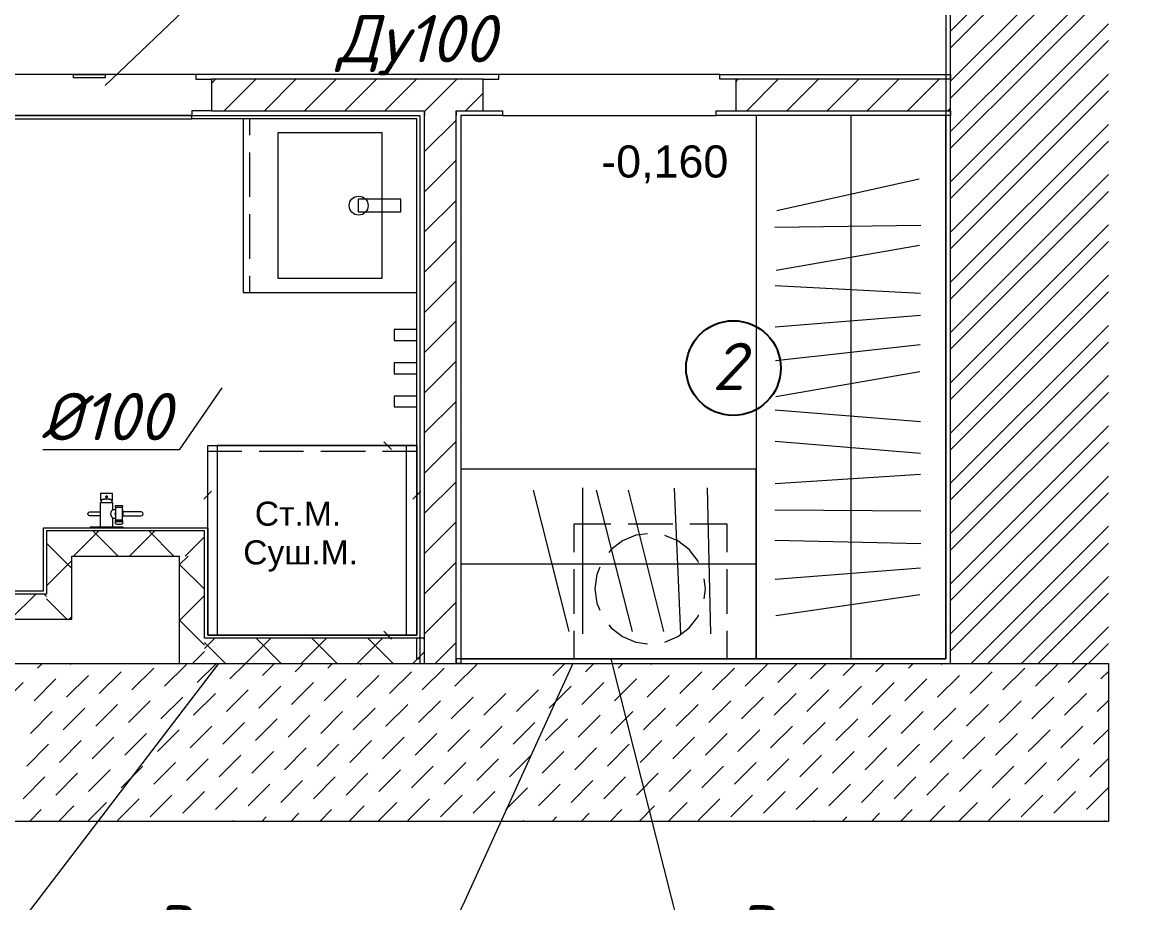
# Model space of a CAD drawing. Header units: millimetres. Extents: x 3082 to 230946, y 1570 to 312844.
# Drawn here: x 53812 to 57310, y 102025 to 104815 of the extents above; entities that cross this region are included whole.
import ezdxf
from ezdxf import colors
from ezdxf.entities.mleader import LeaderData, LeaderLine
from ezdxf.math import Vec2, Vec3

# ---------------------------------------------------------------- set-up
doc = ezdxf.new("R2010")
doc.units = ezdxf.units.MM
doc.layers.add('A_K1', color=14, linetype='Continuous', lineweight=0)
doc.layers.add('Двери', color=7, linetype='Continuous', lineweight=13)
for name, color, linetype in [('PDF2_!плитка', 7, 'Continuous'), ('PDF2_!штукатурка', 7, 'Continuous'), ('PDF2_06_3 Размеры потолка', 7, 'Continuous'), ('PDF2_Text', 7, 'Continuous')]:
    doc.layers.add(name, color=color, linetype=linetype)
for name, color, linetype, true_color in [('PDF2_02_01 Стены несущие', 8, 'Continuous', 0x7e7e7e), ('PDF2_02_02 Перегородки', 8, 'Continuous', 0x7e7e7e), ('PDF2_03_1 ГКЛ Стены', 8, 'Continuous', 0x7e7e7e), ('PDF2_04_1 Мебель', 253, 'Continuous', 0xaaaaaa), ('PDF2_04_2 Сантехническое оборудование', 253, 'Continuous', 0xaaaaaa)]:
    doc.layers.add(name, color=color, linetype=linetype, true_color=true_color)
doc.styles.add('ls_200', font='isocpeui.ttf', dxfattribs={"height": 200})
doc.styles.add('PDF Arial', font='arial.ttf')

# ---------------------------------------------------------------- blocks, each defined once
blk = doc.blocks.new('_None')
blk = doc.blocks.new('ереьтекркер')
at = {"layer": 'PDF2_!плитка', "lineweight": 15}
blk.add_lwpolyline([(10058, 147), (10768, 147), (10768, 337), (10768, 347), (11278, 347), (11288, 347), (11288, 7), (11950, 7), (11950, 1642), (11238, 1642), (11238, 1652), (11950, 1652), (11960, 1652), (11960, -68), (11950, -68), (11950, -3), (11288, -3), (11278, -3), (11278, 337), (10778, 337), (10778, 137), (10768, 137), (10058, 137)], dxfattribs=at)
at = {"layer": 'PDF2_!плитка', "color": 251, "lineweight": 20, "true_color": 0x696969}
for points in [[(11238, 1652), (10562, 1652)], [(10562, 1642), (11238, 1642)]]:
    blk.add_lwpolyline(points, dxfattribs=at)
at = {"layer": 'PDF2_!штукатурка', "lineweight": 15}
blk.add_lwpolyline([(12860, 6782), (12860, 6734), (12875, 6734), (13625, 6734), (13625, -68), (12075, -68), (12075, -83), (13625, -83), (13640, -83), (13640, 6749), (13625, 6749), (12875, 6749), (12875, 6913), (12860, 6913), (12860, 6797), (12860.1, 6782)], dxfattribs=at)
at = {"layer": 'PDF2_!штукатурка', "color": 8, "lineweight": 15, "true_color": 0x7e7e7e}
for points in [[(13628.4, 1925.8), (13628.4, 1925.8)], [(13626.3, 1701.5), (13626.3, 1701.5)], [(13638.1, 517.7), (13638.1, 517.7)], [(13635.9, 293.4), (13635.9, 293.4)], [(13633.8, 69.1), (13633.8, 69.1)], [(12429.2, -75.1), (12429.2, -75.1)], [(12931.8, -74.6), (12931.8, -74.6)], [(13350.9, -74.8), (13350.9, -74.8)]]:
    blk.add_lwpolyline(points, dxfattribs=at)
at = {"layer": 'PDF2_02_01 Стены несущие', "lineweight": 15}
for points in [[(13640, 1919.7), (14140, 2419.7)], [(13640, 1866.7), (14140, 2366.7)], [(13640, 1760.6), (14140, 2260.6)], [(13640, 1707.6), (14140, 2207.6)], [(13640, 1601.5), (14140, 2101.5)], [(13640, 1548.5), (14140, 2048.5)], [(13640, 1442.4), (14140, 1942.4)], [(13640, 1389.4), (14140, 1889.4)], [(13640, 1283.3), (14140, 1783.3)], [(13640, 1230.3), (14140, 1730.3)], [(13640, 1124.2), (14140, 1624.2)], [(13640, 1071.2), (14140, 1571.2)], [(13640, 965.1), (14140, 1465.1)], [(13640, 912.1), (14140, 1412.1)], [(13640, 806), (14140, 1306)], [(13640, 753), (14140, 1253)], [(13640, 646.9), (14140, 1146.9)], [(13640, 593.9), (14140, 1093.9)], [(13640, 487.8), (14140, 987.8)], [(13640, 434.8), (14140, 934.8)], [(13640, 328.7), (14140, 828.7)], [(13640, 275.7), (14140, 775.7)], [(13640, 169.7), (14140, 669.7)], [(13640, 116.6), (14140, 616.6)], [(13640, 10.6), (14140, 510.6)], [(13640, -42.5), (14140, 457.5)], [(13705.6, -83), (14140, 351.5)], [(13758.6, -83), (14140, 298.4)], [(13864.7, -83), (14140, 192.4)], [(13917.7, -83), (14140, 139.3)], [(14023.8, -83), (14140, 33.3)], [(14076.8, -83), (14140, -19.8)], [(10764.1, -83), (10749.5, -97.5)], [(10856, -83), (10853, -86)], [(11117.2, -97.5), (11048.3, -166.5)], [(11220.7, -86), (11151.7, -155)], [(11315.6, -83), (11255.1, -143.5)], [(11407.5, -83), (11358.5, -132)], [(11499.4, -83), (11462, -120.5)], [(11591.4, -83), (11565.4, -109)], [(11683.3, -83), (11668.8, -97.5)], [(11775.2, -83), (11772.2, -86)], [(12036.5, -97.5), (11967.5, -166.5)], [(12139.9, -86), (12071, -155)], [(12418.7, -83), (12381.2, -120.5)], [(12510.6, -83), (12484.6, -109)], [(12602.5, -83), (12588, -97.5)], [(12694.5, -83), (12691.4, -86)], [(12955.7, -97.5), (12886.8, -166.5)], [(13059.1, -86), (12990.2, -155)], [(13154.1, -83), (13093.6, -143.5)], [(13246, -83), (13197, -132)], [(13337.9, -83), (13300.4, -120.5)], [(13429.8, -83), (13403.8, -109)], [(13521.8, -83), (13507.3, -97.5)], [(13613.7, -83), (13610.7, -86)], [(13875, -97.5), (13806, -166.5)], [(13978.4, -86), (13909.4, -155)], [(14073.3, -83), (14012.8, -143.5)], [(10807, -132), (10738.1, -200.9)], [(10910.4, -120.5), (10841.5, -189.4)], [(11013.8, -109), (10944.9, -178)], [(11726.2, -132), (11657.3, -200.9)], [(11829.7, -120.5), (11760.7, -189.4)], [(11933.1, -109), (11864.1, -178)], [(12645.5, -132), (12576.5, -200.9)], [(12748.9, -120.5), (12679.9, -189.4)], [(12852.3, -109), (12783.4, -178)], [(13564.7, -132), (13495.8, -200.9)], [(13668.1, -120.5), (13599.2, -189.4)], [(13771.5, -109), (13718.8, -161.8), (13702.6, -178)], [(14140, -108.2), (14116.3, -132)], [(10703.6, -143.5), (10634.6, -212.4)], [(11416, -166.5), (11347.1, -235.4)], [(11519.4, -155), (11450.5, -223.9)], [(11622.8, -143.5), (11553.9, -212.4)], [(12335.2, -166.5), (12266.3, -235.4)], [(12438.6, -155), (12369.7, -223.9)], [(12542.1, -143.5), (12473.1, -212.4)], [(13254.5, -166.5), (13185.5, -235.4)], [(13357.9, -155), (13288.9, -223.9)], [(13461.3, -143.5), (13392.4, -212.4)], [(11105.8, -200.9), (11036.8, -269.9)], [(11209.2, -189.4), (11140.2, -258.4)], [(11312.6, -178), (11243.6, -246.9)], [(12025, -200.9), (11956, -269.9)], [(12128.4, -189.4), (12059.5, -258.4)], [(12231.8, -178), (12162.9, -246.9)], [(12944.2, -200.9), (12875.3, -269.9)], [(13047.6, -189.4), (12978.7, -258.4)], [(13151.1, -178), (13082.1, -246.9)], [(13863.5, -200.9), (13810.7, -253.7)], [(13966.9, -189.4), (13897.9, -258.4)], [(14070.3, -178), (14001.4, -246.9)], [(14140, -200.1), (14104.8, -235.4)], [(10795.5, -235.4), (10726.6, -304.3)], [(10898.9, -223.9), (10830, -292.9)], [(11002.3, -212.4), (10933.4, -281.4)], [(11714.7, -235.4), (11645.8, -304.3)], [(11818.2, -223.9), (11749.2, -292.9)], [(11921.6, -212.4), (11852.6, -281.4)], [(12634, -235.4), (12565, -304.3)], [(12737.4, -223.9), (12668.5, -292.9)], [(12840.8, -212.4), (12771.9, -281.4)], [(13553.2, -235.4), (13484.3, -304.3)], [(13656.6, -223.9), (13587.7, -292.9)], [(13760.1, -212.4), (13691.1, -281.4)], [(11404.5, -269.9), (11335.6, -338.8)], [(11507.9, -258.4), (11439, -327.3)], [(11611.3, -246.9), (11542.4, -315.8)], [(12323.7, -269.9), (12254.8, -338.8)], [(12427.2, -258.4), (12358.2, -327.3)], [(12530.6, -246.9), (12461.6, -315.8)], [(13243, -269.9), (13174, -338.8)], [(13346.4, -258.4), (13277.5, -327.3)], [(13449.8, -246.9), (13380.9, -315.8)], [(13810.7, -253.7), (13794.5, -269.9)], [(11094.3, -304.3), (11025.3, -373.3)], [(11197.7, -292.9), (11128.7, -361.8)], [(11301.1, -281.4), (11232.1, -350.3)], [(12013.5, -304.3), (11944.6, -373.3)], [(12116.9, -292.9), (12048, -361.8)], [(12220.3, -281.4), (12151.4, -350.3)], [(12932.7, -304.3), (12863.8, -373.3)], [(13036.2, -292.9), (12967.2, -361.8)], [(13139.6, -281.4), (13070.6, -350.3)], [(13852, -304.3), (13783, -373.3)], [(13955.4, -292.9), (13902.6, -345.6), (13886.4, -361.8)], [(14058.8, -281.4), (13989.9, -350.3)], [(14140, -292.1), (14093.3, -338.8)], [(10784, -338.8), (10715.1, -407.8)], [(10887.4, -327.3), (10818.5, -396.3)], [(10990.8, -315.8), (10921.9, -384.8)], [(11703.3, -338.8), (11634.3, -407.8)], [(11806.7, -327.3), (11737.7, -396.3)], [(11910.1, -315.8), (11841.1, -384.8)], [(12622.5, -338.8), (12553.6, -407.8)], [(12725.9, -327.3), (12657, -396.3)], [(12829.3, -315.8), (12760.4, -384.8)], [(13541.7, -338.8), (13472.8, -407.8)], [(13645.1, -327.3), (13576.2, -396.3)], [(13748.6, -315.8), (13679.6, -384.8)], [(11289.6, -384.8), (11220.7, -453.7)], [(11393, -373.3), (11324.1, -442.2)], [(11496.4, -361.8), (11427.5, -430.7)], [(11599.8, -350.3), (11530.9, -419.3)], [(12208.8, -384.8), (12139.9, -453.7)], [(12312.3, -373.3), (12243.3, -442.2)], [(12415.7, -361.8), (12346.7, -430.7)], [(12519.1, -350.3), (12450.1, -419.3)], [(13128.1, -384.8), (13059.1, -453.7)], [(13231.5, -373.3), (13162.5, -442.2)], [(13334.9, -361.8), (13266, -430.7)], [(13438.3, -350.3), (13369.4, -419.3)], [(14047.3, -384.8), (13994.6, -437.5)], [(14140, -384), (14081.8, -442.2)], [(10979.4, -419.3), (10910.4, -488.2)], [(11082.8, -407.8), (11013.8, -476.7)], [(11186.2, -396.3), (11117.2, -465.2)], [(11898.6, -419.3), (11829.7, -488.2)], [(12002, -407.8), (11933.1, -476.7)], [(12105.4, -396.3), (12036.5, -465.2)], [(12817.8, -419.3), (12748.9, -488.2)], [(12921.2, -407.8), (12852.3, -476.7)], [(13024.7, -396.3), (12955.7, -465.2)], [(13737.1, -419.3), (13668.1, -488.2)], [(13840.5, -407.8), (13771.5, -476.7)], [(13943.9, -396.3), (13875, -465.2)], [(10772.5, -442.2), (10703.6, -511.2)], [(10875.9, -430.7), (10807, -499.7)], [(11588.4, -453.7), (11519.4, -522.7)], [(11691.8, -442.2), (11622.8, -511.2)], [(11795.2, -430.7), (11726.2, -499.7)], [(12507.6, -453.7), (12438.6, -522.7)], [(12611, -442.2), (12542.1, -511.2)], [(12714.4, -430.7), (12645.5, -499.7)], [(13426.8, -453.7), (13357.9, -522.7)], [(13530.2, -442.2), (13461.3, -511.2)], [(13633.7, -430.7), (13564.7, -499.7)], [(13994.6, -437.5), (13978.4, -453.7)], [(11278.1, -488.2), (11209.2, -557.1)], [(11381.5, -476.7), (11312.6, -545.6)], [(11484.9, -465.2), (11416, -534.2)], [(12197.3, -488.2), (12128.4, -557.1)], [(12300.8, -476.7), (12231.8, -545.6)], [(12404.2, -465.2), (12335.2, -534.2)], [(13116.6, -488.2), (13047.6, -557.1)], [(13220, -476.7), (13151.1, -545.6)], [(13323.4, -465.2), (13254.5, -534.2)], [(14035.8, -488.2), (13966.9, -557.1)], [(14139.2, -476.7), (14086.5, -529.5), (14070.3, -545.6)], [(10967.9, -522.7), (10907.5, -583)], [(11071.3, -511.2), (11002.3, -580.1)], [(11174.7, -499.7), (11105.8, -568.6)], [(11887.1, -522.7), (11826.8, -583)], [(11990.5, -511.2), (11921.6, -580.1)], [(12093.9, -499.7), (12025, -568.6)], [(12806.3, -522.7), (12746, -583)], [(12909.8, -511.2), (12840.8, -580.1)], [(13013.2, -499.7), (12944.2, -568.6)], [(13725.6, -522.7), (13665.2, -583)], [(13829, -511.2), (13760.1, -580.1)], [(13932.4, -499.7), (13863.5, -568.6)], [(10761, -545.6), (10723.7, -583)], [(10864.5, -534.2), (10815.6, -583)], [(11576.9, -557.1), (11551, -583)], [(11680.3, -545.6), (11642.9, -583)], [(11783.7, -534.2), (11734.8, -583)], [(12496.1, -557.1), (12470.2, -583)], [(12599.5, -545.6), (12562.1, -583)], [(12702.9, -534.2), (12654.1, -583)], [(13415.3, -557.1), (13389.5, -583)], [(13518.8, -545.6), (13481.4, -583)], [(13622.2, -534.2), (13573.3, -583)], [(11370, -580.1), (11367.1, -583)], [(11473.4, -568.6), (11459.1, -583)], [(12289.3, -580.1), (12286.4, -583)], [(12392.7, -568.6), (12378.3, -583)], [(13208.5, -580.1), (13205.6, -583)], [(13311.9, -568.6), (13297.5, -583)], [(14127.7, -580.1), (14124.9, -583)]]:
    blk.add_lwpolyline(points, dxfattribs=at)
at = {"layer": 'PDF2_02_01 Стены несущие', "color": 7, "lineweight": 15}
blk.add_lwpolyline([(9569, -83), (13640, -83), (14140, -83), (14140, -583), (9569, -583)], close=True, dxfattribs=at)
at = {"layer": 'PDF2_02_02 Перегородки', "color": 251, "lineweight": 20, "true_color": 0x696969}
for points in [[(11250, 1782), (10550, 1782)], [(12910, 1782), (12210, 1782)], [(10562, 1652), (11238, 1652)], [(12222, 1652), (12898, 1652)]]:
    blk.add_lwpolyline(points, dxfattribs=at)
at = {"layer": 'PDF2_02_02 Перегородки', "color": 7, "lineweight": 15}
for points in [[(12160, 1767), (12210, 1767), (12210, 1782), (11250, 1782), (11250, 1767), (11300, 1767)], [(12075, 1667), (12075, 1652), (12075, 1667), (12160, 1667), (12160, 1767), (12075, 1767), (11975, 1767), (11300, 1767), (11300, 1667), (11975, 1667), (11975, 1652), (11975, 1667)], [(13640, 1667), (13640, 1767), (12960, 1767), (12910, 1767), (12910, 1782), (13640, 1782), (13640, 1767)], [(12960, 1767), (12960, 1667)], [(11300, 1667), (11238, 1667), (11238, 1652), (11960, 1652), (11960, -83), (11975, -83), (11975, 1652)], [(11975, -83), (12075, -83), (12075, 1652)], [(12160, 1667), (12222, 1667), (12222, 1652), (12090, 1652), (12090, -83), (12075, -83)]]:
    blk.add_lwpolyline(points, dxfattribs=at)
at = {"layer": 'PDF2_02_02 Перегородки', "lineweight": 15}
for points in [[(11300, 1754.1), (11313, 1767)], [(11340.3, 1667), (11440.3, 1767)], [(11467.5, 1667), (11567.5, 1767)], [(11594.8, 1667), (11694.8, 1767)], [(11722.1, 1667), (11822.1, 1767)], [(11849.4, 1667), (11949.4, 1767)], [(11975, 1665.4), (11976.6, 1667), (12075, 1765.4), (12076.6, 1767)], [(12960, 1759.5), (12967.6, 1767)], [(12994.9, 1667), (13094.9, 1767)], [(13122.2, 1667), (13222.2, 1767)], [(13249.4, 1667), (13349.4, 1767)], [(13376.7, 1667), (13476.7, 1767)], [(13504, 1667), (13604, 1767)], [(12103.9, 1667), (12160, 1723.1)], [(11966.7, 1656.2), (11966.7, 1656.2)], [(13631.3, 1667), (13640, 1675.8)], [(11975, 1538.1), (12075, 1638.1)], [(12076.6, 1584.4), (12076.6, 1584.4)], [(11975, 1410.9), (12075, 1510.9)], [(11971.1, 1454.6), (11971.1, 1454.6)], [(11964.5, 1431.9), (11964.5, 1431.9)], [(11975, 1283.6), (12075, 1383.6)], [(11971.1, 1343.3), (11971.1, 1343.3)], [(12082.4, 1343.3), (12082.4, 1343.3)], [(11975, 1156.3), (12075, 1256.3)], [(12082.4, 1231.9), (12082.4, 1231.9)], [(11962.3, 1207.6), (11962.3, 1207.6)], [(11975, 1029), (12075, 1129)], [(11960.2, 983.4), (11960.2, 983.4)], [(11975, 901.7), (12075, 1001.7)], [(11971.1, 897.8), (11971.1, 897.8)], [(11975, 774.5), (12075, 874.5)], [(11971.1, 786.4), (11971.1, 786.4)], [(12082.4, 786.4), (12082.4, 786.4)], [(11975, 647.2), (12075, 747.2)], [(12082.4, 675), (12082.4, 675)], [(11975, 519.9), (12075, 619.9)], [(11975, 392.6), (12075, 492.6)], [(12088.5, 400.6), (12088.5, 400.6)], [(11975, 265.3), (12075, 365.3)], [(11971.1, 340.9), (11971.1, 340.9)], [(11971.1, 229.6), (11971.1, 229.6)], [(11975, 138.1), (12075, 238.1)], [(12082.4, 229.6), (12082.4, 229.6)], [(12086.3, 176.3), (12086.3, 176.3)], [(11975, 10.8), (12075, 110.8)], [(12082.4, 118.2), (12082.4, 118.2)], [(11974.2, 23.8), (11974.2, 23.8)], [(12008.6, -83), (12075, -16.5)], [(12084.1, -48), (12084.1, -48)]]:
    blk.add_lwpolyline(points, dxfattribs=at)
at = {"layer": 'PDF2_02_02 Перегородки', "color": 7, "lineweight": 15}
blk.add_lwpolyline([(13640, 1667), (13640, 1652), (12898, 1652), (12898, 1667), (12960, 1667)], close=True, dxfattribs=at)
at = {"layer": 'PDF2_03_1 ГКЛ Стены', "color": 7, "lineweight": 15}
blk.add_lwpolyline([(10138, 57), (10778, 57), (10858, 57), (10858, 257), (11198, 257), (11198, -83), (11278, -83), (11975, -83), (11975, -3), (11278, -3), (11278, 257), (11278, 337), (10858, 337), (10778, 337), (10778, 137), (10138, 137), (10058, 137), (10058, -83), (10138, -83)], close=True, dxfattribs=at)
at = {"layer": 'PDF2_03_1 ГКЛ Стены', "lineweight": 15}
for points in [[(10863.6, 257), (10943.6, 337)], [(11004.3, 257), (10924.3, 337)], [(11040.4, 257), (11120.4, 337)], [(11181.2, 257), (11101.2, 337)], [(11278, 317.9), (11217.2, 257)], [(10858, 218.3), (10819.3, 257), (10778, 298.3)], [(11198, 229.1), (11226, 257)], [(10858, 242.9), (10778, 162.9)], [(11198, 231.9), (11278, 151.9)], [(10663.6, 57), (10743.6, 137)], [(10778, 129.4), (10770.4, 137)], [(10778, 121.5), (10842.5, 57)], [(11198, 52.2), (11278, 132.2)], [(10849, 57), (10853.5, 61.5), (10858, 66)], [(11278, -25), (11267.1, -14), (11256.1, -3), (11198, 55.1)], [(11278, -35.7), (11310.7, -3)], [(11344.3, -83), (11278, -16.8)], [(11407.5, -83), (11487.5, -3)], [(11521.2, -83), (11441.2, -3)], [(11584.3, -83), (11664.3, -3)], [(11698.1, -83), (11618.1, -3)], [(11761.1, -83), (11841.1, -3)], [(11875, -83), (11795, -3)], [(11975, -6.1), (11972, -3)], [(11278, -44.8), (11239.8, -83)], [(11937.8, -83), (11975, -45.8)]]:
    blk.add_lwpolyline(points, dxfattribs=at)
at = {"layer": 'PDF2_04_1 Мебель', "lineweight": 5}
for points in [[(13025, 1652), (13025, -68), (13625, -68), (13625, 1652)], [(11950, 1642), (11400, 1642), (11400, 1092), (11950, 1092)], [(11510, 1597), (11510, 1137), (11840, 1137), (11840, 1597)], [(11765, 1387), (11765, 1347), (11900, 1347), (11900, 1387)], [(11879, 974.7), (11879, 940.3), (11950, 940.3), (11950, 974.7)], [(11879, 869.2), (11879, 834.8), (11950, 834.8), (11950, 869.2)], [(11879, 763.8), (11879, 729.4), (11950, 729.4), (11950, 763.8)], [(11288, 607), (11950, 607), (11950, 7), (11288, 7)], [(11917.9, 7), (11917.9, 607), (11317.9, 607), (11317.9, 7)], [(11917.9, 7), (11917.9, 607), (11317.9, 607), (11317.9, 7)], [(13025, 532), (12090, 532), (12090, -68), (13025, -68)]]:
    blk.add_lwpolyline(points, close=True, dxfattribs=at)
for points in [[(13325, 1652), (13325, -68)], [(11452.2, 1642), (11400, 1642), (11400, 1589.9)], [(11420, 1642), (11420, 1589.9)], [(11647.8, 1642), (11506.7, 1642)], [(11843.4, 1642), (11702.3, 1642)], [(11950, 1589.9), (11950, 1642), (11897.9, 1642)], [(11400, 1535.4), (11400, 1394.3)], [(11420, 1535.4), (11420, 1394.3)], [(11950, 1394.3), (11950, 1535.4)], [(13089.7, 1351.8), (13540.4, 1452.3)], [(11400, 1339.8), (11400, 1198.7)], [(11420, 1339.8), (11420, 1198.7)], [(11950, 1198.7), (11950, 1339.8)], [(13084.2, 1298.7), (13545.9, 1305.3)], [(13087.6, 1162.3), (13542.4, 1241.8)], [(11400, 1144.2), (11400, 1092), (11452.2, 1092)], [(11420, 1144.2), (11420, 1092)], [(11897.9, 1092), (11950, 1092), (11950, 1144.2)], [(11506.7, 1092), (11647.8, 1092)], [(11702.3, 1092), (11843.4, 1092)], [(13084.5, 1114.5), (13545.6, 1089.5)], [(13084.9, 983.6), (13545.2, 1020.5)], [(13085.5, 877), (13544.5, 927)], [(13087.5, 762.9), (13542.6, 841.2)], [(13084.9, 720.7), (13545.1, 683.4)], [(13085, 621.5), (13545.1, 582.6)], [(11288, 589), (11396.2, 589)], [(11450.7, 589), (11591.8, 589)], [(11646.3, 589), (11787.4, 589)], [(11841.9, 589), (11950, 589)], [(13084.6, 487.2), (13545.4, 516.8)], [(12318.6, 465.9), (12431.5, 18.2)], [(12475.3, 472.9), (12474.7, 11.2)], [(12518, 465.7), (12632.1, 18.3)], [(12619.1, 466), (12731, 18.1)], [(12765.2, 472.7), (12784.9, 11.4)], [(12870, 472.8), (12880.1, 11.2)], [(13084.2, 404.1), (13545.9, 400)], [(12565, 358), (12447.5, 358), (12447.5, 270.1)], [(12760.6, 358), (12619.5, 358)], [(12932.5, 270.1), (12932.5, 358), (12815.1, 358)], [(12681.1, 327.8), (12643.7, 322.9), (12601.5, 305.4), (12565.3, 277.6), (12558, 268.1)], [(12842.5, 236.8), (12840.6, 241.4), (12812.8, 277.6), (12776.5, 305.4), (12735.1, 322.6)], [(13084.2, 307.2), (13545.8, 296.9)], [(13025, 232), (12090, 232)], [(12447.5, 215.6), (12447.5, 74.5)], [(12529.5, 222.1), (12520, 199.2), (12514, 153.9), (12520, 108.6), (12529.5, 85.6)], [(12932.5, 74.5), (12932.5, 215.6)], [(13084.9, 183.7), (13545.2, 220.4)], [(12859.8, 122.2), (12864, 153.9), (12859.8, 185.5)], [(13086.6, 68.7), (13543.5, 135.4)], [(12735.1, -14.9), (12776.5, 2.3), (12812.8, 30.1), (12840.6, 66.4), (12842.5, 70.9)], [(12558, 39.6), (12565.3, 30.1), (12601.5, 2.3), (12643.7, -15.2), (12681.1, -20.2)], [(12447.5, 20), (12447.5, -68), (12565, -68)], [(12815.1, -68), (12932.5, -68), (12932.5, 20)], [(12619.5, -68), (12760.6, -68)]]:
    blk.add_lwpolyline(points, dxfattribs=at)
blk.add_circle((11766.1, 1367), 30, dxfattribs=at)
at = {"layer": 'PDF2_04_2 Сантехническое оборудование', "lineweight": 5}
for points in [[(10987, 433), (10987, 455), (10986.3, 455), (10984.5, 455), (10981.4, 455), (10977.5, 455), (10972.9, 455), (10968, 455), (10963.1, 455), (10958.6, 455), (10954.6, 455), (10951.6, 455), (10949.7, 455), (10949.1, 455), (10949.1, 433)], [(10986, 427), (10985.4, 431.6), (10984.8, 433), (10987, 433), (10986.3, 434.3), (10984.5, 435.5), (10981.4, 436.6), (10977.5, 437.4), (10972.9, 437.9), (10968, 438.1), (10963.1, 437.9), (10958.6, 437.4), (10954.6, 436.6), (10951.6, 435.5), (10949.7, 434.3), (10949.1, 433), (10951.2, 433), (10950.7, 431.6), (10950.1, 427)], [(10949.1, 349), (10949.1, 427), (10949.7, 427), (10951.6, 427), (10954.6, 427), (10958.6, 427), (10963.1, 427), (10968, 427), (10972.9, 427), (10977.5, 427), (10981.4, 427), (10984.5, 427), (10986.3, 427), (10987, 427), (10987, 405.1), (10986.5, 404.6), (10986.3, 404.1), (10985.5, 403.2), (10984.5, 401.3), (10984.1, 401), (10982.4, 398.1), (10981.4, 394.9), (10981.3, 394.7), (10980.7, 391.1), (10981.3, 387.4), (10981.4, 387.2), (10982.4, 384.1), (10984.1, 381.2), (10984.5, 380.8), (10985.5, 378.9), (10986.3, 378.1), (10986.5, 377.5), (10987, 377.1), (10987, 349)], [(10984.8, 433), (10983.8, 434.1), (10981.8, 435.1), (10979, 435.9), (10978.8, 436), (10975.6, 436.5), (10971.9, 436.9), (10968, 437), (10964.2, 436.9), (10960.5, 436.5), (10957.3, 436), (10957, 435.9), (10954.3, 435.1), (10952.3, 434.1), (10951.2, 433)], [(10949.1, 385.1), (10948.7, 385.1), (10932.7, 385.1), (10920.2, 385.1), (10914.4, 385.1), (10911.4, 385.9), (10909.2, 388.1), (10908.4, 391.1), (10909.2, 394.1), (10911.4, 396.3), (10914.4, 397.1), (10920.2, 397.1), (10932.7, 397.1), (10948.7, 397.1), (10949.1, 397.1)], [(10987, 405.1), (10997.5, 405.1)], [(10997.5, 384.5), (10997.1, 385.1), (10995.9, 388), (10995.5, 391.1), (10995.9, 394.2), (10997.1, 397.1), (10997.5, 397.6)], [(10995.9, 388), (10995.9, 388)], [(10997.5, 411.8), (10997.2, 411.8), (10997, 412), (10996.9, 412.2), (10996.6, 412.7), (10996.4, 413.2), (10996.3, 413.7), (10996.2, 414.2), (10996.2, 414.8), (10996.2, 415.3), (10996.3, 415.8), (10996.4, 416.3), (10996.6, 416.8), (10996.9, 417.3), (10997, 417.5), (10997.2, 417.7), (10997.5, 417.8), (10997.8, 417.8), (10998.8, 417.8), (11000.4, 417.8), (11002.5, 417.8), (11004.9, 417.8), (11007.5, 417.8), (11010.1, 417.8), (11012.5, 417.8), (11014.5, 417.8), (11016.1, 417.8), (11017.1, 417.8), (11017.5, 417.8), (11017.7, 417.7), (11017.9, 417.5), (11018, 417.3), (11018.3, 416.8), (11018.5, 416.3), (11018.6, 415.8), (11018.7, 415.3), (11018.7, 414.8), (11018.7, 414.2), (11018.6, 413.7), (11018.5, 413.2), (11018.3, 412.7), (11018, 412.2), (11017.9, 412), (11017.7, 411.8), (11017.4, 411.8)], [(11017.4, 405.1), (11017.9, 405.1), (11017.9, 404.6), (11017.9, 403.2), (11017.9, 401), (11017.9, 398.1), (11017.9, 396.8)], [(11017.4, 397.6), (11017.8, 397.1), (11019, 394.2), (11019.4, 391.1), (11019, 388), (11017.8, 385.1), (11017.4, 384.5)], [(11017.4, 377.1), (11017.9, 377.1), (11017.9, 377.5), (11017.9, 378.9), (11017.9, 381.2), (11017.9, 384.1), (11017.9, 385.3)], [(11017.9, 385.1), (11029.6, 385.1), (11050.4, 385.1), (11067.7, 385.1), (11077.4, 385.1), (11077.5, 385.1), (11080.5, 385.9), (11082.6, 388.1), (11083.4, 391.1), (11082.6, 394.1), (11080.5, 396.3), (11077.5, 397.1), (11077.4, 397.1), (11067.7, 397.1), (11050.4, 397.1), (11029.6, 397.1), (11017.9, 397.1)], [(11019, 388), (11019, 388)], [(10987, 377.1), (10997.5, 377.1)], [(11018.4, 366.3), (11018.1, 366), (11017.8, 366), (11016.7, 366), (11015, 366), (11012.8, 366), (11010.2, 366), (11007.5, 366), (11004.7, 366), (11002.1, 366), (10999.9, 366), (10998.2, 366), (10997.1, 366), (10996.8, 366), (10996.5, 366.3), (10996.5, 370), (10996.8, 370.3), (10997.1, 370.3), (10998.2, 370.3), (10999.9, 370.3), (11002.1, 370.3), (11004.7, 370.3), (11007.5, 370.3), (11010.2, 370.3), (11012.8, 370.3), (11015, 370.3), (11016.7, 370.3), (11017.8, 370.3), (11018.1, 370.3), (11018.4, 370), (11018.4, 366.3), (11018.4, 360), (11018.1, 359.3), (11017.8, 359), (11016.7, 358.3), (11015, 357.8), (11012.8, 357.3), (11010.2, 357), (11007.5, 356.9), (11004.7, 357), (11002.1, 357.3), (10999.9, 357.8), (10998.2, 358.3), (10997.1, 359), (10996.9, 359.3), (10996.5, 360), (10996.5, 366.3)]]:
    blk.add_lwpolyline(points, dxfattribs=at)
for points in [[(10969.5, 447.4), (10968, 447.8), (10966.5, 447.4), (10965.4, 446.3), (10965, 444.8), (10965.4, 443.3), (10966.5, 442.2), (10968, 441.8), (10969.5, 442.2), (10970.6, 443.3), (10971, 444.8), (10970.6, 446.3)], [(10970.2, 446), (10970.6, 444.8), (10970.2, 443.5), (10969.3, 442.6), (10968, 442.2), (10966.8, 442.6), (10965.8, 443.5), (10965.5, 444.8), (10965.8, 446), (10966.8, 447), (10968, 447.3), (10969.3, 447)], [(11017.1, 411.8), (11017.4, 411.8), (11017.4, 391.1), (11017.4, 370.9), (11017.1, 370.9), (11016.1, 370.9), (11014.5, 370.9), (11012.5, 370.9), (11010, 370.9), (11007.5, 370.9), (11004.9, 370.9), (11002.5, 370.9), (11000.4, 370.9), (10998.8, 370.9), (10997.8, 370.9), (10997.5, 370.9), (10997.5, 391.1), (10997.5, 411.8), (10997.8, 411.8), (10998.8, 411.8), (11000.4, 411.8), (11002.5, 411.8), (11004.9, 411.8), (11007.5, 411.8), (11010, 411.8), (11012.5, 411.8), (11014.5, 411.8), (11016.1, 411.8)], [(10917.9, 347), (10923.1, 347), (10931.3, 347), (10942.1, 347), (10954.6, 347), (10968, 347), (10981.5, 347), (10994, 347), (11004.7, 347), (11013, 347), (11018.2, 347), (11019.9, 347), (11019.9, 349), (11018.2, 349), (11013, 349), (11004.7, 349), (10994, 349), (10981.5, 349), (10968, 349), (10954.6, 349), (10942.1, 349), (10931.3, 349), (10923.1, 349), (10917.9, 349), (10916.1, 349), (10916.1, 347)]]:
    blk.add_lwpolyline(points, close=True, dxfattribs=at)
at = {"layer": 'PDF2_04_2 Сантехническое оборудование', "color": 7, "lineweight": 0}
blk.add_circle((10968, 444.8), 2.55, dxfattribs=at)
at = {"layer": 'PDF2_06_3 Размеры потолка', "lineweight": 15}
for points in [[(13625, 1439.6), (13625, 1647)], [(11288, 426.9), (11288, 602)], [(11945, 607), (11834.6, 607)], [(11870.5, 594.5), (11845.5, 619.5)], [(11950, 426.9), (11950, 602)], [(12313.9, 532), (12095, 532)], [(11300.5, 462.8), (11275.5, 437.8)], [(11937.5, 437.8), (11962.5, 462.8)], [(11945, 7), (11834.6, 7)], [(11845.5, 19.5), (11870.5, -5.5)], [(12313.9, -68), (12095, -68)]]:
    blk.add_lwpolyline(points, dxfattribs=at)
at = {"layer": 'PDF2_Text', "color": 253, "true_color": 0xaaaaaa, "char_height": 76.24, "attachment_point": 7, "style": 'PDF Arial'}
for s, insert in [('Ст.М.', (11437.2, 352.3)), ('Суш.М.', (11400.5, 207.8))]:
    blk.add_mtext(s, dxfattribs=dict(at, insert=insert))
blk = doc.blocks.new('*U399')
at = {"linetype": 'ByBlock'}
blk.add_circle((0, 0), 150, dxfattribs=at)
at = {"linetype": 'ByBlock', "style": 'ls_200'}
blk.add_text('2', height=150, dxfattribs=at).set_placement((-67.4, -69.7))

msp = doc.modelspace()

# ---------------------------------------------------------------- linework, layer by layer
at = {"layer": 'A_K1', "color": 1, "ltscale": 6}
msp.add_lwpolyline([(53974.9, 104648.4), (54074.9, 104648.4), (54074.9, 104638.2), (53974.9, 104638.2)], close=True, dxfattribs=at)

# ---------------------------------------------------------------- block references
at = {"lineweight": 0}
msp.add_blockref('*U399', (56064.3, 103718.9), dxfattribs=at)

# ---------------------------------------------------------------- texts
at = {"layer": 'PDF2_Text', "insert": (55645.7, 104303.5), "char_height": 101.65, "attachment_point": 7, "style": 'PDF Arial'}
msp.add_mtext('-0,160', dxfattribs=at)

# ---------------------------------------------------------------- leaders
at = {"layer": 'Двери'}
ml = msp.add_multileader_mtext('Standard', dxfattribs=at)
ml.set_content('%%C100', color=256, style='ls_200')
ml.set_leader_properties(color=256, linetype='ByLayer', lineweight=-1)
ml.set_arrow_properties(name='NONE')
ml.build(insert=Vec2(0, 0))
ml.multileader.update_dxf_attribs({"text_left_attachment_type": 6, "text_right_attachment_type": 6})
ctx = ml.context
ctx.base_point, ctx.char_height, ctx.landing_gap_size, ctx.plane_origin = Vec3(53854.3, 103460.2), 150, 20, Vec3(53819.3, 101287.2)
ctx.left_attachment, ctx.right_attachment, ctx.text_align_type = 6, 6, 1
notes = []
notes.append((ctx, [(1, (1, 1, 0), (54309.8, 103460.2), (-1, 0), 8, [(0, [(54444.1, 103656.8)], 0, [])])]))
ctx.mtext.insert, ctx.mtext.width, ctx.mtext.alignment, ctx.mtext.line_spacing_factor, ctx.mtext.flow_direction = Vec3(54078.1, 103640.2), 400, 2, 0.8, 5
ctx.mtext.has_bg_fill, ctx.mtext.bg_color, ctx.mtext.bg_scale_factor, ctx.mtext.bg_transparency, ctx.mtext.use_window_bg_color = 1, -1073741824, 1, 0, 1
ml = msp.add_multileader_mtext('Standard', dxfattribs=at)
ml.set_content('Вытяжка В3.1(7)\\PL=25 %%C100', color=256, style='ls_200')
ml.set_leader_properties(color=256, linetype='ByLayer', lineweight=-1)
ml.set_arrow_properties(name='NONE')
ml.build(insert=Vec2(0, 0))
ml.multileader.update_dxf_attribs({"text_left_attachment_type": 6, "text_right_attachment_type": 6})
ctx = ml.context
ctx.base_point, ctx.char_height, ctx.landing_gap_size, ctx.plane_origin = Vec3(52706, 101838.2), 150, 20, Vec3(52768.2, 99467.7)
ctx.left_attachment, ctx.right_attachment, ctx.text_align_type = 6, 6, 1
notes.append((ctx, [(1, (1, 1, 0), (53710.7, 101838.2), (-1, 0), 8, [(0, [(54433.9, 102783.4)], 0, [])])]))
ctx.mtext.insert, ctx.mtext.width, ctx.mtext.alignment, ctx.mtext.line_spacing_factor, ctx.mtext.flow_direction = Vec3(53204.3, 102018.2), 1349.505, 2, 0.8, 5
ctx.mtext.has_bg_fill, ctx.mtext.bg_color, ctx.mtext.bg_scale_factor, ctx.mtext.bg_transparency, ctx.mtext.use_window_bg_color = 1, -1073741824, 1, 0, 1
ml = msp.add_multileader_mtext('Standard', dxfattribs=at)
ml.set_content('Вытяжка В3.3(1)\\PL=160 %%C160', color=256, style='ls_200')
ml.set_leader_properties(color=256, linetype='ByLayer', lineweight=-1)
ml.set_arrow_properties(name='NONE')
ml.build(insert=Vec2(0, 0))
ml.multileader.update_dxf_attribs({"text_left_attachment_type": 6, "text_right_attachment_type": 6})
ctx = ml.context
ctx.base_point, ctx.char_height, ctx.landing_gap_size, ctx.plane_origin = Vec3(55927.3, 101838.2), 150, 20, Vec3(55748.1, 99467.7)
ctx.left_attachment, ctx.right_attachment, ctx.text_align_type = 6, 6, 1
notes.append((ctx, [(0, (1, 1, 0), (55919.3, 101838.2), (1, 0), 8, [(0, [(55676.5, 102798.4)], 0, [])])]))
ctx.mtext.insert, ctx.mtext.width, ctx.mtext.alignment, ctx.mtext.line_spacing_factor, ctx.mtext.flow_direction = Vec3(56464.4, 102018.2), 1349.505, 2, 0.8, 5
ctx.mtext.has_bg_fill, ctx.mtext.bg_color, ctx.mtext.bg_scale_factor, ctx.mtext.bg_transparency, ctx.mtext.use_window_bg_color = 1, -1073741824, 1, 0, 1
for ctx, leaders in notes:
    for number, flags, end, landing, length, lines in leaders:
        leader = LeaderData()
        leader.index, (leader.has_last_leader_line, leader.has_dogleg_vector, leader.attachment_direction) = number, flags
        leader.last_leader_point, leader.dogleg_vector, leader.dogleg_length = Vec3(end), Vec3(landing), length
        for number, points, colour, breaks in lines:
            line = LeaderLine()
            line.index, line.vertices, line.color, line.breaks = number, Vec3.list(points), colors.encode_raw_color(colour), breaks
            leader.lines.append(line)
        ctx.leaders.append(leader)

# ---------------------------------------------------------------- next in the draw order: leaders
ml = msp.add_multileader_mtext('Standard', dxfattribs=at)
ml.set_content('Диффузор приточный Ду100', color=256, style='ls_200')
ml.set_leader_properties(color=256, linetype='ByLayer', lineweight=-1)
ml.set_arrow_properties(name='NONE')
ml.build(insert=Vec2(0, 0))
ml.multileader.update_dxf_attribs({"text_left_attachment_type": 6, "text_right_attachment_type": 6})
ctx = ml.context
ctx.base_point, ctx.char_height, ctx.landing_gap_size, ctx.plane_origin = Vec3(54531.1, 105042.2), 150, 20, Vec3(54177.8, 102671.7)
ctx.left_attachment, ctx.right_attachment, ctx.text_align_type = 6, 6, 1
notes = []
notes.append((ctx, [(0, (1, 1, 0), (54523.1, 105042.2), (1, 0), 8, [(0, [(54074.9, 104613.4)], 0, [])])]))
ctx.mtext.insert, ctx.mtext.width, ctx.mtext.alignment, ctx.mtext.line_spacing_factor, ctx.mtext.flow_direction = Vec3(55060, 105237.2), 636.611, 2, 0.8, 5
ctx.mtext.has_bg_fill, ctx.mtext.bg_color, ctx.mtext.bg_scale_factor, ctx.mtext.bg_transparency, ctx.mtext.use_window_bg_color = 1, -1073741824, 1, 0, 1
ml = msp.add_multileader_mtext('Standard', dxfattribs=at)
ml.set_content('Вытяжка В3.1(9)\\PL=60 %%C100', color=256, style='ls_200')
ml.set_leader_properties(color=256, linetype='ByLayer', lineweight=-1)
ml.set_arrow_properties(name='NONE')
ml.build(insert=Vec2(0, 0))
ml.multileader.update_dxf_attribs({"text_left_attachment_type": 6, "text_right_attachment_type": 6})
ctx = ml.context
ctx.base_point, ctx.char_height, ctx.landing_gap_size, ctx.plane_origin = Vec3(54120.2, 101838.2), 150, 20, Vec3(53890.3, 99467.7)
ctx.left_attachment, ctx.right_attachment, ctx.text_align_type = 6, 6, 1
notes.append((ctx, [(1, (1, 1, 0), (55124.9, 101838.2), (-1, 0), 8, [(0, [(55556.1, 102783.4)], 0, [])])]))
ctx.mtext.insert, ctx.mtext.width, ctx.mtext.alignment, ctx.mtext.line_spacing_factor, ctx.mtext.flow_direction = Vec3(54618.6, 102018.2), 1349.505, 2, 0.8, 5
ctx.mtext.has_bg_fill, ctx.mtext.bg_color, ctx.mtext.bg_scale_factor, ctx.mtext.bg_transparency, ctx.mtext.use_window_bg_color = 1, -1073741824, 1, 0, 1
for ctx, leaders in notes:
    for number, flags, end, landing, length, lines in leaders:
        leader = LeaderData()
        leader.index, (leader.has_last_leader_line, leader.has_dogleg_vector, leader.attachment_direction) = number, flags
        leader.last_leader_point, leader.dogleg_vector, leader.dogleg_length = Vec3(end), Vec3(landing), length
        for number, points, colour, breaks in lines:
            line = LeaderLine()
            line.index, line.vertices, line.color, line.breaks = number, Vec3.list(points), colors.encode_raw_color(colour), breaks
            leader.lines.append(line)
        ctx.leaders.append(leader)

# ---------------------------------------------------------------- next in the draw order: block references
at = {"color": 5}
msp.add_blockref('ереьтекркер', (43111.6, 102866.4), dxfattribs=at)

doc.saveas('drawing.dxf')
